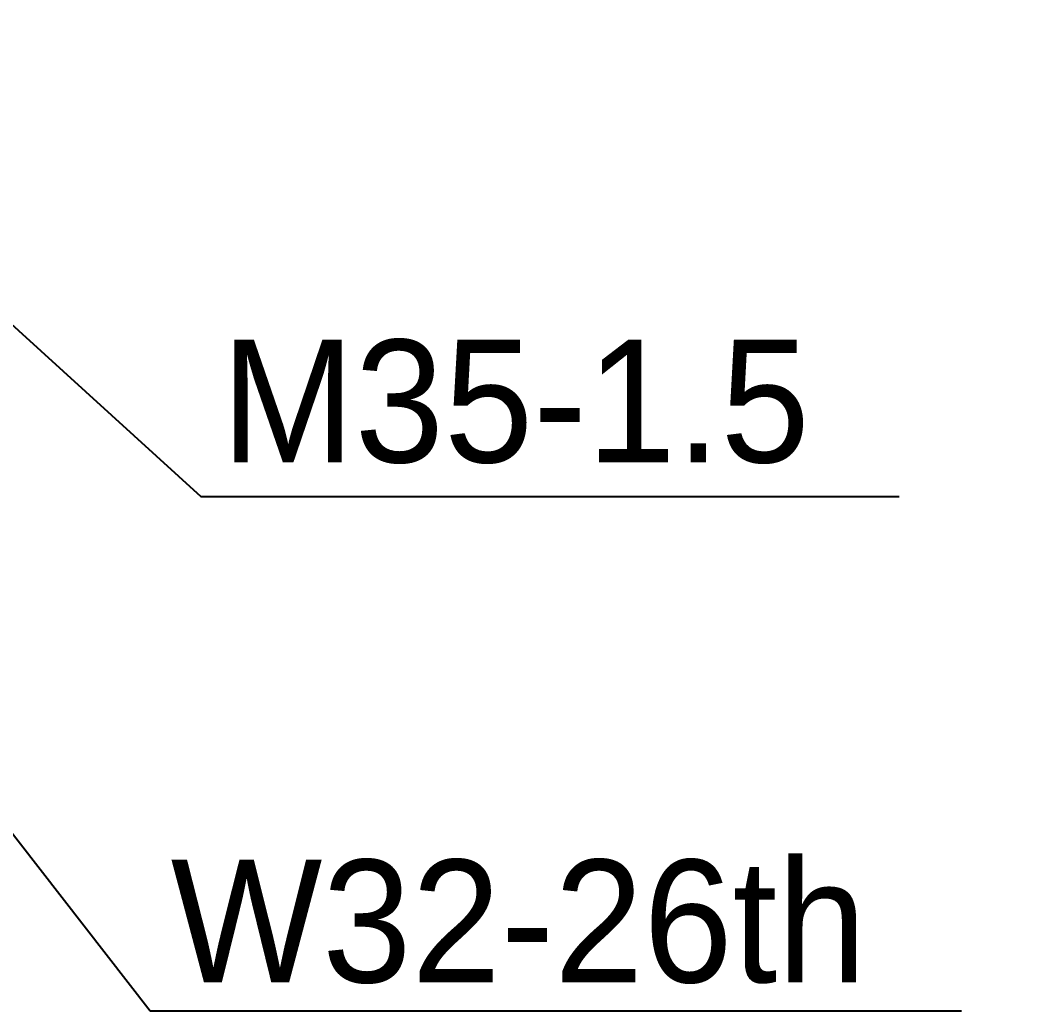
# Model space of a CAD drawing. Header units: millimetres. Extents: x 3306 to 3603, y 698 to 1118.
# Drawn here: x 3437.39 to 3470.09, y 938.87 to 971.18 of the extents above; entities that cross this region are included whole.
import ezdxf
from ezdxf import colors
from ezdxf.entities.mleader import LeaderData, LeaderLine
from ezdxf.math import Vec2, Vec3

# ---------------------------------------------------------------- set-up
doc = ezdxf.new("R2010")
doc.units = ezdxf.units.MM
doc.layers.add('DIM', color=2, linetype='Continuous', lineweight=13)
doc.styles.get("Standard").update_dxf_attribs({"font": 'arial.ttf'})
doc.styles.add('기밴테크', font='Gulim.ttf', dxfattribs={"height": 3})

msp = doc.modelspace()

# ---------------------------------------------------------------- texts
at = {"layer": 'DIM', "color": 4, "char_height": 4, "attachment_point": 1, "style": '기밴테크'}
for s, insert in [('M35-1.5', (3443.94, 960.757)), ('W32-26th', (3442.299, 943.805))]:
    msp.add_mtext_dynamic_manual_height_columns(s, width=27.51792, gutter_width=15, heights=[0], dxfattribs=dict(at, insert=insert))

# ---------------------------------------------------------------- leaders
at = {"layer": 'DIM', "color": 3}
ml = msp.add_multileader_mtext('Standard', dxfattribs=at)
ml.set_content('', color=3)
ml.set_leader_properties()
ml.build(insert=Vec2(0, 0))
ctx = ml.context
ctx.base_point, ctx.plane_origin = Vec3(3466.045, 955.651), Vec3(3426.544, 977.175)
notes = []
notes.append((ctx, [(0, (1, 1, 0), (3443.281, 955.651), (1, 0), 22.764, [(0, [(3426.181, 971.178)], 0, [])])]))
ctx.mtext.insert, ctx.mtext.flow_direction = Vec3(3468.045, 957.651), 5
ml = msp.add_multileader_mtext('Standard', dxfattribs=at)
ml.set_content('', color=3)
ml.set_leader_properties()
ml.build(insert=Vec2(0, 0))
ml.multileader.update_dxf_attribs({"dogleg_length": 18.792})
ctx = ml.context
ctx.base_point, ctx.plane_origin = Vec3(3468.086, 938.875), Vec3(3424.892, 960.398)
notes.append((ctx, [(0, (1, 1, 0), (3441.629, 938.875), (1, 0), 26.457, [(0, [(3424.892, 960.398)], 0, [])])]))
ctx.mtext.insert, ctx.mtext.flow_direction = Vec3(3470.086, 940.875), 5
for ctx, leaders in notes:
    for number, flags, end, landing, length, lines in leaders:
        leader = LeaderData()
        leader.index, (leader.has_last_leader_line, leader.has_dogleg_vector, leader.attachment_direction) = number, flags
        leader.last_leader_point, leader.dogleg_vector, leader.dogleg_length = Vec3(end), Vec3(landing), length
        for number, points, colour, breaks in lines:
            line = LeaderLine()
            line.index, line.vertices, line.color, line.breaks = number, Vec3.list(points), colors.encode_raw_color(colour), breaks
            leader.lines.append(line)
        ctx.leaders.append(leader)

doc.saveas('drawing.dxf')
